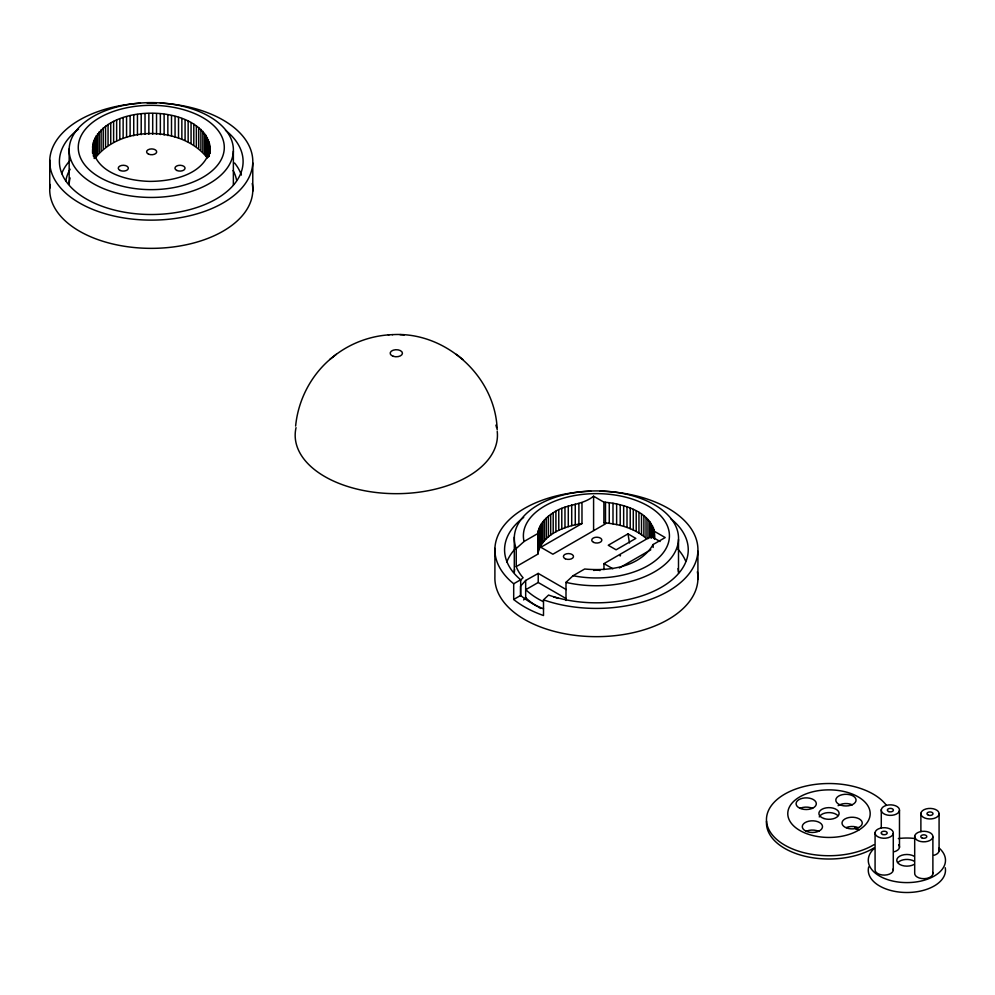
<?xml version="1.0" encoding="UTF-8"?>
<svg xmlns="http://www.w3.org/2000/svg" width="995" height="995" viewBox="0 0 995 995"><rect width="100%" height="100%" fill="white"/><g stroke="black" fill="none" stroke-linecap="round" stroke-linejoin="round"><path stroke-width="1.49" d="M92.572 153.292C90.147 99.761 212.855 99.798 209.771 153.466M520.198 580.495L523.096 577.722L521.89 576.329A82.125 47.412 0 0 1 516.592 567.56L516.243 566.603L537.822 554.153L537.822 533.531C538.867 524.489 545.807 517.437 553.195 512.811C565.434 503.98 581.826 505.734 593.592 496.219L603.89 502.164C624.512 503.694 656.153 513.146 654.648 538.83M537.822 554.153L537.897 532.748M295.627 426.071C298.189 399.318 311.758 373.71 332.877 356.994M92.535 146.651C94.873 173.142 127.758 180.866 149.835 181.388C172.147 181.277 202.843 175.207 209.771 150.519M537.897 553.357C542.412 534.004 564.463 526.305 581.976 523.532L581.976 502.923M654.648 531.467L665.195 537.561L653.143 544.514C639.71 567.411 608.853 571.279 584.687 569.003L573.07 575.719L565.993 582.349L565.993 600.458M94.911 158.528C119.985 125.258 181.774 125.308 207.333 157.981L207.333 137.36M566.18 589.55L538.22 573.406L525.671 580.446L520.522 586.217L520.522 596.229M523.606 599.923L525.671 597.622L525.671 580.446M590.906 491.256A101.54 58.63 0 0 0 510.634 581.167L513.694 583.766L513.694 599.463L514.365 600.035A101.54 58.63 0 0 0 543.506 615.532L543.506 599.836L548.568 595.06A91.838 53.021 0 0 0 663.963 585.719A91.838 53.021 0 0 0 670.605 518.557M516.243 566.603L516.243 548.531L524.091 541.467L537.822 533.531M333.337 356.645C350.016 343.138 371.21 335.352 392.652 334.643M329.83 359.444L336.223 354.319M581.976 523.532L540.857 547.275L552.872 554.215L605.607 523.768L603.89 522.785L603.89 502.164M513.694 583.766L520.683 579.737L518.83 578.17A91.838 53.021 0 0 1 523.693 517.412M566.18 598.629L538.22 582.498L525.808 589.662L527.039 590.856A82.125 47.412 0 0 0 543.457 601.726M513.694 599.463L520.683 595.433L520.683 579.737M627.994 533.867L608.256 545.248L616.104 549.812L635.83 538.419L627.994 533.867L629.474 542.984M603.965 569.637L603.965 563.63L651.165 536.38L660.058 541.516M619.338 567.971L650.805 549.8M858.623 830.166L856.683 831.26A41.193 23.78 0 0 1 788.923 819.221A41.193 23.78 0 0 1 839.792 790.702A41.193 23.78 0 0 1 858.623 830.166L854.705 827.989M873.971 844.693L871.035 846.335A62.523 36.106 0 0 1 778.401 840.85A62.523 36.106 0 0 1 797.928 788.289A62.523 36.106 0 0 1 886.309 805.216M873.971 847.976L871.035 849.618A62.523 36.106 0 0 1 802.318 855.563A62.523 36.106 0 0 1 766.523 821.186M855.725 828.524L853.163 828.872A10.112 5.833 0 0 1 842.591 821.136A10.112 5.833 0 0 1 859.195 818.885A10.112 5.833 0 0 1 855.725 828.524L858.486 830.24M388.311 334.892L389.02 334.855M392.304 334.668C445.524 331.198 495.597 376.496 497.189 429.877M404.293 334.892L399.953 334.643M603.89 522.785C618.915 523.992 634.474 528.146 646.029 538.258L646.029 517.636M573.07 575.719L575.794 576.229A73.021 42.163 0 0 0 668.553 542.312A73.021 42.163 0 0 0 598.182 493.644A73.021 42.163 0 0 0 523.793 540.273L524.091 541.467M565.993 582.349L568.12 582.846A82.125 47.412 0 0 0 677.247 546.69A82.125 47.412 0 0 0 596.614 490.921A82.125 47.412 0 0 0 515.497 546.454L516.243 548.531M553.63 596.876L558.307 598.405M603.965 563.63L612.858 568.767M462.774 359.444L456.382 354.319M520.683 595.433L522.213 596.726A91.838 53.021 0 0 0 543.544 608.84M525.671 597.622L527.039 598.953A82.125 47.412 0 0 0 536.939 606.278M939.081 814.121A9.129 5.274 0 0 1 924.803 818.027A9.129 5.274 0 0 1 926.084 808.923A9.129 5.274 0 0 1 939.081 814.121L939.081 850.974M932.887 836.982A9.129 5.274 0 0 1 918.596 840.887A9.129 5.274 0 0 1 919.877 831.795A9.129 5.274 0 0 1 932.887 836.982L932.887 873.846M920.885 813.263L920.885 831.696M914.691 836.136L914.691 872.988A9.129 5.274 0 0 0 924.243 878.684A9.129 5.274 0 0 0 932.775 872.466M899.48 810.539A9.129 5.274 0 0 1 885.189 814.445A9.129 5.274 0 0 1 886.47 805.353A9.129 5.274 0 0 1 899.48 810.539L899.48 847.392M893.286 833.412A9.129 5.274 0 0 1 878.995 837.317A9.129 5.274 0 0 1 880.276 828.213A9.129 5.274 0 0 1 893.286 833.412L893.286 870.264M881.284 809.681L881.284 828.114M875.078 832.554L875.078 869.406A9.129 5.274 0 0 0 884.63 875.102A9.129 5.274 0 0 0 893.162 868.884M697.918 551.23L697.918 579.463M678.503 539.489L678.503 573.207M654.287 529.987L654.287 538.817M653.504 527.81L653.504 538.121M653.143 544.514L653.143 547.461M652.484 525.671L652.484 537.449M651.215 523.581L651.215 538.295M649.71 521.529L649.71 537.735M647.981 519.552L647.981 538.693M643.877 515.808L643.877 536.417M641.501 514.054L641.501 534.663M638.952 512.4L638.952 533.009M636.203 510.845L636.203 531.454M633.293 509.39L633.293 530.012M630.221 508.059L630.221 528.668M627.012 506.841L627.012 527.449M623.666 505.746L623.666 526.355M620.208 504.776L620.208 525.397M616.639 503.943L616.639 524.564M612.995 503.246L612.995 523.867M609.263 502.699L609.263 523.308M605.495 502.276L605.495 522.897M593.592 496.219L593.592 530.41M578.891 503.42L578.891 524.029M575.259 504.142L575.259 524.763M571.715 505.012L571.715 525.634M568.282 506.007L568.282 526.629M564.973 507.139L564.973 527.748M561.789 508.383L561.789 529.004M558.767 509.751L558.767 530.372M555.894 511.231L555.894 531.84M553.195 512.811L553.195 533.432M550.683 514.49L550.683 535.111M548.369 516.268L548.369 536.877M546.267 518.121L546.267 538.73M544.365 520.049L544.365 540.671M542.698 522.052L542.698 542.661M541.255 524.104L541.255 544.725M540.049 526.218L540.049 546.827M539.091 528.357L539.091 548.979M538.37 530.546L538.37 551.155M538.22 573.406L538.22 582.498M514.303 537.176L514.303 572.423A82.125 47.412 0 0 1 514.614 569.327M494.901 548.369L494.901 576.615A101.54 58.63 0 0 0 600.582 636.613A101.54 58.63 0 0 0 697.371 571.802M252.78 162.919L252.78 191.164M233.365 151.178A82.125 47.412 0 0 1 108.48 190.505A82.125 47.412 0 0 1 111.95 108.405A82.125 47.412 0 0 1 233.365 151.178L233.365 184.896M209.957 146.091L209.957 153.454M209.671 143.877L209.671 152.708M209.298 152.72L209.298 155.668M209.137 141.676L209.137 156.402M208.365 139.499L208.365 157.173M206.064 135.27L206.064 155.879M204.572 133.231L204.572 153.839M202.843 131.24L202.843 151.862M200.891 129.325L200.891 149.946M198.726 127.497L198.726 148.106M196.363 125.743L196.363 146.364M193.801 124.089L193.801 144.71M191.065 122.534L191.065 143.143M188.154 121.079L188.154 141.7M185.082 119.748L185.082 140.357M181.861 118.529L181.861 139.151M178.515 117.435L178.515 138.056M175.058 116.477L175.058 137.086M171.501 115.644L171.501 136.253M167.844 114.947L167.844 135.556M164.125 114.388L164.125 134.997M160.344 113.977L160.344 134.586M156.526 113.704L156.526 134.313M152.695 113.579L152.695 134.188M148.852 113.592L148.852 134.213M145.021 113.753L145.021 134.375M141.203 114.064L141.203 134.686M137.447 114.512L137.447 135.133M133.74 115.109L133.74 135.718M130.109 115.843L130.109 136.452M126.576 116.701L126.576 137.322M123.131 117.708L123.131 138.317M119.823 118.828L119.823 139.449M116.651 120.084L116.651 140.693M113.617 121.44L113.617 142.061M110.743 122.92L110.743 143.541M108.057 124.499L108.057 145.121M105.545 126.191L105.545 146.8M103.231 127.957L103.231 148.578M101.117 129.81L101.117 150.432M99.226 131.75L99.226 152.359M97.547 133.74L97.547 154.362M96.105 135.805L96.105 156.414M94.911 137.907L94.911 157.048M94.164 155.456L94.164 158.404M93.94 140.059L93.94 156.252M93.219 142.235L93.381 156.227M92.759 144.437L92.759 153.28M69.165 148.877L69.165 184.112A82.125 47.412 0 0 1 70.123 177.943M49.75 160.058L49.75 188.304M600.209 491.219A101.54 58.63 0 0 1 693.627 566.715A101.54 58.63 0 0 1 543.506 599.836M540.77 608.455A82.125 47.412 0 0 1 538.196 607.025M678.068 568.543A82.125 47.412 0 0 1 678.466 571.627M506.803 561.976A91.838 53.021 0 0 1 515.062 548.979M677.968 549.215A91.838 53.021 0 0 1 685.667 561.105M593.816 570.496A5.062 2.923 0 0 1 599.973 570.583M620.146 556.043A5.062 2.923 0 0 1 620.519 555.309M939.106 848.038A38.606 22.288 0 0 1 932.414 877.03A38.606 22.288 0 0 1 881.757 877.229A38.606 22.288 0 0 1 874.369 848.3M898.323 838.574A38.606 22.288 0 0 1 915.487 838.586M945.25 867.739A38.606 22.288 0 0 1 906.134 892.503A38.606 22.288 0 0 1 868.71 866.881M914.032 864.444A10.112 5.833 0 0 1 899.729 864.444A10.112 5.833 0 0 1 899.729 856.185A10.112 5.833 0 0 1 914.032 856.185M898.124 862.342A10.112 5.833 0 0 1 914.032 861.135M938.969 849.606A9.129 5.274 0 0 1 933.895 855.314M898.634 844.718A9.129 5.274 0 0 1 894.294 851.732M819.246 816.92A10.112 5.833 0 0 1 827.691 812.641A10.112 5.833 0 0 1 837.765 815.502M806.497 831.148A10.112 5.833 0 0 1 818.798 831.372M800.291 808.201A10.112 5.833 0 0 1 812.604 808.425M838.113 805.676A10.112 5.833 0 0 1 852.342 804.843M846.235 827.579A10.112 5.833 0 0 1 858.548 827.79M225.455 130.245A91.838 53.021 0 0 1 212.134 201.189A91.838 53.021 0 0 1 88.555 200.231A91.838 53.021 0 0 1 78.543 129.101M160.369 103.107A101.54 58.63 0 0 1 237.942 192.035A101.54 58.63 0 0 1 65.483 192.868A101.54 58.63 0 0 1 140.469 103.194M147.086 102.92A101.54 58.63 0 0 1 156.389 102.945M252.232 183.503A101.54 58.63 0 0 1 152.111 248.352A101.54 58.63 0 0 1 50.123 184.473M65.844 180.829A85.769 49.514 0 0 1 70.123 169.237M233.128 170.506A85.769 49.514 0 0 1 236.536 180.008M61.653 173.665A91.838 53.021 0 0 1 69.911 160.668M234.584 162.993A91.838 53.021 0 0 1 241.375 175.058M497.226 431.457A101.142 58.394 0 0 1 392.988 493.644A101.142 58.394 0 0 1 296.037 427.663M495.908 425.139A101.142 58.394 0 0 1 496.58 427.663M593.617 542.399A5.062 2.923 0 0 0 601.788 540.583A5.062 2.923 0 0 0 594.973 537.399A5.062 2.923 0 0 0 593.617 542.399M565.272 558.767A5.062 2.923 0 0 0 573.443 556.939A5.062 2.923 0 0 0 566.628 553.767A5.062 2.923 0 0 0 565.272 558.767M882.664 834.494A3.035 1.754 0 0 0 887.217 832.977A3.035 1.754 0 0 0 882.664 831.459A3.035 1.754 0 0 0 882.664 834.494M888.858 811.634A3.035 1.754 0 0 0 893.41 810.117A3.035 1.754 0 0 0 888.858 808.599A3.035 1.754 0 0 0 888.858 811.634M922.278 838.076A3.035 1.754 0 0 0 926.818 836.559A3.035 1.754 0 0 0 922.278 835.041A3.035 1.754 0 0 0 922.278 838.076M928.472 815.203A3.035 1.754 0 0 0 933.024 813.686A3.035 1.754 0 0 0 928.472 812.169A3.035 1.754 0 0 0 928.472 815.203M823.959 818.524A10.112 5.833 0 0 0 839.121 813.475A10.112 5.833 0 0 0 823.959 808.413A10.112 5.833 0 0 0 823.959 818.524M806 831.161A10.112 5.833 0 0 0 822.38 827.579A10.112 5.833 0 0 0 808.823 821.186A10.112 5.833 0 0 0 806 831.161M799.806 808.214A10.112 5.833 0 0 0 816.186 804.632A10.112 5.833 0 0 0 802.617 798.239A10.112 5.833 0 0 0 799.806 808.214M839.544 804.644A10.112 5.833 0 0 0 855.924 801.062A10.112 5.833 0 0 0 842.367 794.657A10.112 5.833 0 0 0 839.544 804.644M113.219 183.466A73.021 42.163 0 0 0 224.273 148.504A73.021 42.163 0 0 0 116.303 110.47A73.021 42.163 0 0 0 113.219 183.466M176.824 170.456A5.062 2.923 0 0 0 184.995 168.64A5.062 2.923 0 0 0 178.18 165.468A5.062 2.923 0 0 0 176.824 170.456M148.466 154.088A5.062 2.923 0 0 0 156.638 152.272A5.062 2.923 0 0 0 149.822 149.101A5.062 2.923 0 0 0 148.466 154.088M120.121 170.456A5.062 2.923 0 0 0 128.293 168.64A5.062 2.923 0 0 0 121.477 165.468A5.062 2.923 0 0 0 120.121 170.456M393.236 356.31A6.144 3.545 0 0 0 402.44 353.237A6.144 3.545 0 0 0 393.236 350.178A6.144 3.545 0 0 0 393.236 356.31"/></g></svg>
